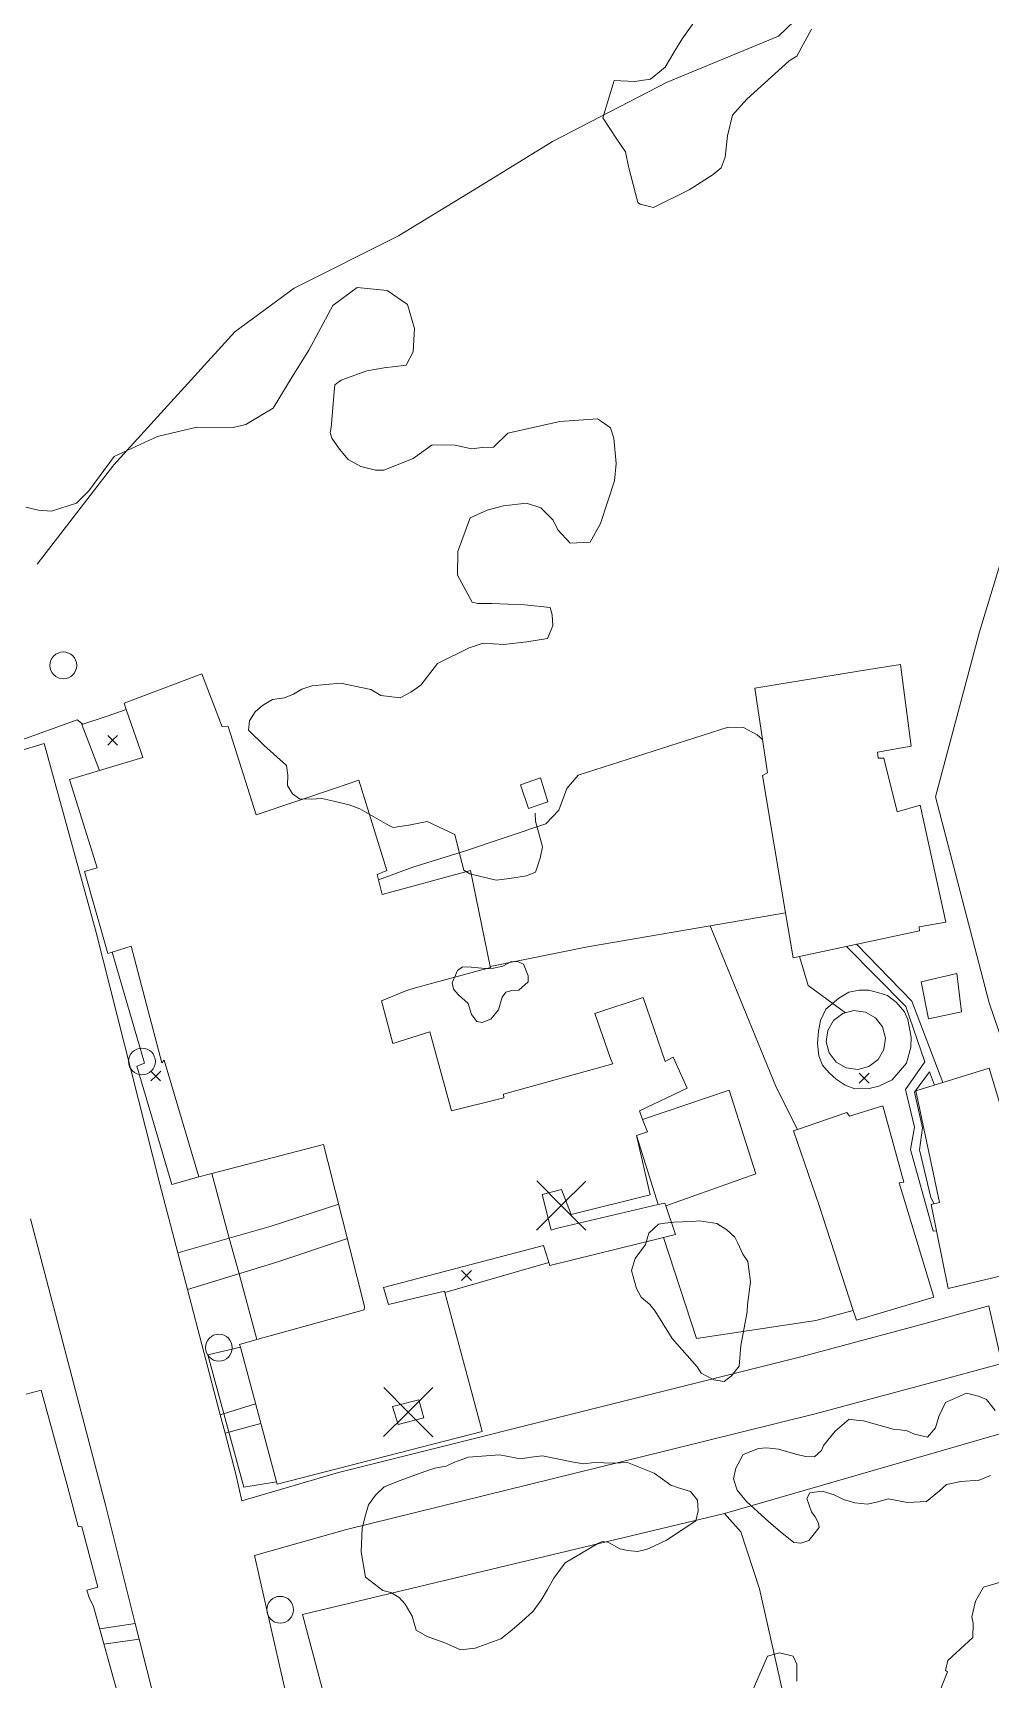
# Model space of a CAD drawing. Header units: metres. Extents: x 4652992 to 4879070, y 2074171 to 2309877.
# Drawn here: x 4653928.7 to 4653983.8, y 2307880.8 to 2307975.5 of the extents above; entities that cross this region are included whole.
import ezdxf

# ---------------------------------------------------------------- set-up
doc = ezdxf.new("R2010")
doc.units = ezdxf.units.M
doc.header["$MEASUREMENT"] = 0
doc.linetypes.add('DGN Style 2', pattern=[66.27138, 39.762828, -26.508552])
doc.linetypes.add('DGN Style 3', pattern=[92.779933, 66.271381, -26.508552])
doc.layers.get('0').update_dxf_attribs({"color": 4, "lineweight": 0})
for name, color, linetype, lineweight in [('Level 1', 2, 'Continuous', 0), ('Level 15', 2, 'Continuous', 0), ('Level 16', 2, 'Continuous', 0), ('Level 18', 5, 'Continuous', 0), ('Level 19', 38, 'DGN Style 3', 0), ('Level 20', 30, 'DGN Style 3', 0), ('Level 30', 5, 'Continuous', 0), ('Level 31', 38, 'Continuous', 0), ('Level 35', 4, 'Continuous', 0), ('Level 37', 3, 'Continuous', 0), ('Level 38', 3, 'Continuous', 0), ('Level 39', 9, 'Continuous', 0), ('Level 40', 1, 'Continuous', 0), ('Level 53', 5, 'Continuous', 0), ('Level 54', 30, 'DGN Style 2', 0), ('Level 61', 4, 'Continuous', 0), ('Level 62', 4, 'Continuous', 0), ('Level 63', 3, 'Continuous', 0)]:
    doc.layers.add(name, color=color, linetype=linetype, lineweight=lineweight)

# ---------------------------------------------------------------- blocks, each defined once
blk = doc.blocks.new('POSTE')
at = {"color": 0, "linetype": 'ByBlock', "lineweight": -2}
blk.add_circle((0, 0), 0.770001, dxfattribs=at)
blk = doc.blocks.new('COTA')
at = {"color": 0, "linetype": 'ByBlock', "lineweight": -2, "ltscale": 10}
for p, q in [((-1.408457, 1.419522), (0, 0)), ((1.419522, 1.408457), (0, 0)), ((0, 0), (-1.419522, -1.408457)), ((0, 0), (1.408457, -1.419522))]:
    blk.add_line(p, q, dxfattribs=at)

msp = doc.modelspace()

# ---------------------------------------------------------------- linework, layer by layer
at = {"layer": 'Level 1'}
msp.add_polyline3d([(4653928.981081, 2307944.966921, 1369), (4653933.378725, 2307950.666689, 1365), (4653940.348086, 2307958.319887, 1361), (4653943.756106, 2307960.826296, 1360), (4653949.752688, 2307963.83948, 1356), (4653954.577517, 2307966.77051, 1353), (4653958.623476, 2307969.273501, 1351), (4653965.208681, 2307972.685122, 1347), (4653971.612673, 2307975.328493, 1343), (4653974.774721, 2307978.370486, 1341), (4653977.867312, 2307982.88489, 1338), (4653980.383486, 2307985.345522, 1335), (4653981.787112, 2307986.980288, 1330), (4653982.575503, 2307989.364077, 1327), (4653984.150088, 2307993.400881, 1325)], dxfattribs=at)
at = {"layer": 'Level 15', "extrusion": (0.2810996168810125, -0.082151417265299, 0.9561559234929474), "elevation": 1119940.727939, "flags": 128}
msp.add_lwpolyline([(3520769.86421, -3651834.15205), (3520770.778004, -3651831.539737), (3520772.238346, -3651830.552977)], dxfattribs=at)
at = {"layer": 'Level 16', "elevation": 1367.869268, "flags": 128}
msp.add_lwpolyline([(4653977.590063, 2307918.344793), (4653977.760957, 2307917.70596), (4653977.672753, 2307917.050809), (4653977.338879, 2307916.479081), (4653976.810164, 2307916.077817), (4653976.1671, 2307915.908106), (4653975.507588, 2307915.995783), (4653974.932033, 2307916.327503), (4653974.528057, 2307916.852762), (4653974.357163, 2307917.491595), (4653974.445367, 2307918.146746), (4653974.779241, 2307918.718474), (4653975.307956, 2307919.119738), (4653975.95102, 2307919.289449), (4653976.610532, 2307919.201772), (4653977.186087, 2307918.870052), (4653977.590063, 2307918.344793)], dxfattribs=at)
at = {"layer": 'Level 18', "color": 30}
for points in [[(4653940.755064, 2307891.093587, 1372.163991), (4653940.403374, 2307892.631476, 1372.189427), (4653939.78607, 2307894.983748, 1372.097371), (4653939.507796, 2307896.044127, 1372.055873), (4653937.61924, 2307903.240582, 1371.774241), (4653937.064759, 2307905.353465, 1371.716277), (4653936.025814, 2307909.312425, 1371.555433), (4653932.361605, 2307923.771714, 1371.067696), (4653929.374562, 2307934.654459, 1370.698444), (4653927.858368, 2307934.196765, 1370.705253), (4653927.595547, 2307934.245487, 1370.692948), (4653927.361809, 2307934.559275, 1370.672762), (4653927.346877, 2307934.590083, 1370.671291)], [(4653935.742001, 2307879.570846, 1372.515767), (4653934.844743, 2307883.145381, 1372.405518), (4653934.619956, 2307884.040896, 1372.36753), (4653932.924463, 2307890.795476, 1372.14532), (4653928.588333, 2307907.318554, 1371.600459)], [(4653952.608698, 2307842.620773, 1374.648521), (4653950.482393, 2307850.926777, 1374.1751), (4653949.551719, 2307854.534975, 1373.9712), (4653946.301355, 2307867.136545, 1373.2629), (4653943.015319, 2307881.209825, 1372.6013), (4653941.475133, 2307887.944832, 1372.2635)]]:
    msp.add_polyline3d(points, dxfattribs=at)
at = {"layer": 'Level 19', "linetype": 'DGN Style 3'}
msp.add_polyline3d([(4653941.475133, 2307887.944832, 1372.263503), (4653946.761033, 2307889.437995, 1371.74881), (4653965.209184, 2307893.996461, 1369.516568), (4653973.723652, 2307896.10403, 1368.367605), (4653980.222872, 2307897.844685, 1367.503701), (4653984.448662, 2307898.993911, 1367.053981), (4653983.70497, 2307902.309833, 1367.076432), (4653979.762539, 2307901.209324, 1367.526355), (4653972.970947, 2307899.40081, 1368.482234), (4653964.621545, 2307897.298582, 1369.443454), (4653946.297689, 2307892.726222, 1371.429008), (4653940.755064, 2307891.093587, 1372.163991)], dxfattribs=at)
at = {"layer": 'Level 20', "linetype": 'Continuous'}
msp.add_polyline3d([(4653948.603202, 2307926.813904, 1370.0159), (4653950.578584, 2307927.534267, 1370.0159), (4653953.550052, 2307928.462056, 1369.8159), (4653958.228919, 2307930.022359, 1369.3159), (4653958.969867, 2307930.812293, 1369.1159), (4653959.430289, 2307932.061716, 1368.9159), (4653960.086465, 2307932.833553, 1368.8159), (4653968.714994, 2307935.596113, 1367.4159), (4653969.608127, 2307935.564488, 1367.3159), (4653970.382834, 2307935.138061, 1367.1159), (4653970.68779, 2307934.884194, 1367.1159)], dxfattribs=at)
at = {"layer": 'Level 30', "color": 1}
for points in [[(4653977.305039, 2307934.154529, 1370.493129), (4653977.335567, 2307933.800482, 1370.493129), (4653977.677266, 2307933.804821, 1371.683128), (4653978.427757, 2307930.709344, 1371.053129), (4653979.755807, 2307931.09509, 1369.513128), (4653981.228762, 2307924.378247, 1369.373128), (4653979.70118, 2307924.10343, 1369.513128), (4653979.712548, 2307923.87649, 1370.983128), (4653972.457364, 2307922.326095, 1370.983128), (4653972.021655, 2307924.905744, 1370.948683), (4653970.686479, 2307932.81076, 1370.843128), (4653970.977847, 2307932.95928, 1371.123128), (4653970.242776, 2307937.83745, 1369.583129), (4653976.439385, 2307938.840157, 1369.513128), (4653978.628846, 2307939.193741, 1369.303129), (4653979.23976, 2307934.500636, 1369.303129), (4653977.305039, 2307934.154529, 1370.493129)], [(4653958.363213, 2307904.937092, 1374.0682), (4653958.095799, 2307905.781202, 1374.2731), (4653948.889046, 2307903.360542, 1375.3231), (4653949.186558, 2307902.385279, 1375.3231), (4653951.499701, 2307902.938695, 1375.0714), (4653952.403502, 2307903.154928, 1374.9731), (4653952.41564, 2307903.109875, 1374.9723), (4653952.42628, 2307903.070294, 1374.9716), (4653953.898043, 2307897.59545, 1374.9017), (4653954.574685, 2307895.078396, 1374.8331), (4653942.775994, 2307892.045128, 1374.8331), (4653942.737764, 2307892.187808, 1374.8306), (4653940.665549, 2307899.921618, 1374.696), (4653940.620367, 2307900.090243, 1374.6931), (4653941.61563, 2307900.365523, 1374.8195), (4653947.785476, 2307902.07204, 1375.6031), (4653947.801774, 2307902.266725, 1374.2031), (4653945.700669, 2307910.6012, 1374.2031), (4653945.446615, 2307911.58677, 1376.5131), (4653939.012902, 2307909.915244, 1376.5131), (4653938.269241, 2307909.722035, 1376.5131), (4653938.265434, 2307909.734834, 1376.5131), (4653936.271075, 2307916.44038, 1376.5131), (4653936.147493, 2307916.274716, 1374.2731), (4653934.388374, 2307922.986754, 1374.0631), (4653933.28533, 2307922.646171, 1373.661722), (4653933.041784, 2307922.570972, 1373.5731), (4653931.694736, 2307927.29564, 1373.5731), (4653932.43, 2307927.493299, 1375.8831), (4653930.833417, 2307932.581783, 1375.8831), (4653932.558915, 2307933.101133, 1376.8283), (4653932.558935, 2307933.101139, 1376.828311), (4653935.050434, 2307933.851044, 1378.1931), (4653934.92043, 2307934.237439, 1374.1331), (4653934.098869, 2307936.596982, 1373.769203), (4653934.098861, 2307936.597003, 1373.7692), (4653933.972299, 2307936.960492, 1373.7131), (4653938.452703, 2307938.65735, 1373.7131), (4653939.613789, 2307935.615851, 1374.1331), (4653939.959566, 2307935.618187, 1376.0931), (4653941.580498, 2307930.550717, 1376.1631), (4653946.131696, 2307932.084911, 1376.2331), (4653947.467458, 2307932.539284, 1373.5031), (4653949.088228, 2307927.345996, 1373.6431), (4653948.525655, 2307927.107811, 1373.6431), (4653948.825017, 2307925.973221, 1373.5031), (4653953.904069, 2307927.353011, 1373.0831), (4653955.033113, 2307921.828418, 1373.0831), (4653955.045034, 2307921.770089, 1373.0831), (4653950.660787, 2307920.570343, 1373.6431), (4653950.174073, 2307920.425153, 1374.8331), (4653948.775032, 2307919.853385, 1376.5131), (4653949.430241, 2307917.387363, 1376.5131), (4653951.551494, 2307918.068418, 1373.3631), (4653952.79912, 2307913.521078, 1374.2731), (4653955.812594, 2307914.262366, 1374.3431), (4653955.798958, 2307914.480247, 1374.2031), (4653962.081506, 2307916.229326, 1373.7831), (4653961.95444, 2307916.526643, 1372.1731), (4653961.052166, 2307919.124513, 1371.9631), (4653963.826353, 2307920.039968, 1371.7531), (4653965.099621, 2307916.365997, 1371.8231), (4653965.556318, 2307916.603812, 1371.8231), (4653966.359513, 2307914.834683, 1371.8231), (4653963.612755, 2307913.517552, 1373.7831), (4653963.797964, 2307913.030331, 1373.7831), (4653964.069617, 2307912.315701, 1373.7831), (4653963.436384, 2307912.096941, 1373.7831), (4653963.432256, 2307912.095515, 1373.7831), (4653964.228231, 2307908.685914, 1372.9431), (4653959.678441, 2307907.561378, 1373.1531), (4653959.129515, 2307908.997003, 1373.7831), (4653958.015302, 2307908.704169, 1373.8531), (4653958.530556, 2307906.662134, 1374.4131), (4653958.8316, 2307906.750255, 1373.7831), (4653964.700511, 2307908.126893, 1373.191), (4653965.075846, 2307908.214933, 1373.1531), (4653965.127482, 2307908.062012, 1373.1531), (4653965.683231, 2307906.416134, 1373.1531), (4653964.991382, 2307906.244835, 1373.2336), (4653958.461141, 2307904.627974, 1373.9931), (4653958.408964, 2307904.792675, 1374.0331), (4653958.363213, 2307904.937092, 1374.0682)], [(4653986.439889, 2307904.520094, 1369.863129), (4653981.363112, 2307903.307039, 1369.863129), (4653980.401162, 2307908.133932, 1370.143129), (4653980.870947, 2307908.251075, 1370.283129), (4653979.509444, 2307914.664231, 1369.513128), (4653983.727123, 2307915.969238, 1369.443129), (4653985.705437, 2307909.410546, 1369.863129), (4653986.439889, 2307904.520094, 1369.863129)], [(4653977.620734, 2307913.818057, 1370.913129), (4653978.81843, 2307909.42935, 1370.913129), (4653978.546894, 2307909.376409, 1371.123128), (4653980.54635, 2307902.805064, 1371.123128), (4653976.09218, 2307901.475469, 1371.053129), (4653975.908804, 2307902.040264, 1371.059113), (4653973.94705, 2307908.082407, 1371.123128), (4653972.473535, 2307912.364144, 1371.053129), (4653972.707871, 2307912.444726, 1371.037119), (4653975.547347, 2307913.421151, 1370.843128), (4653975.698901, 2307913.211465, 1370.843128), (4653977.620734, 2307913.818057, 1370.913129)], [(4653928.347023, 2307897.22435, 1375.086548), (4653929.204656, 2307897.460102, 1375.0431), (4653930.731434, 2307891.859136, 1375.0431), (4653931.337412, 2307889.626567, 1375.0431), (4653931.55128, 2307889.601981, 1377.6331), (4653932.473213, 2307886.132624, 1377.6331), (4653931.830849, 2307885.953399, 1377.8431), (4653931.972738, 2307885.529749, 1377.8431), (4653932.216182, 2307885.014977, 1375.1131), (4653933.668632, 2307879.767481, 1375.2531)], [(4653949.406892, 2307896.516856, 1375.7167), (4653949.740392, 2307895.482563, 1375.7167), (4653951.210494, 2307895.870407, 1375.4167), (4653950.926733, 2307896.910248, 1375.4392), (4653949.406892, 2307896.516856, 1375.7167)]]:
    msp.add_polyline3d(points, dxfattribs=at)
at = {"layer": 'Level 31', "flags": 128}
for points, elevation in [([(4653958.346403, 2307931.290363), (4653957.229724, 2307930.919276), (4653956.77339, 2307932.27218), (4653957.931654, 2307932.668765), (4653958.346403, 2307931.290363)], 1370.315941), ([(4653982.146145, 2307919.21622), (4653980.229922, 2307918.807753), (4653979.814305, 2307920.934066), (4653981.865952, 2307921.425711), (4653982.146145, 2307919.21622)], 1369.373128)]:
    msp.add_lwpolyline(points, dxfattribs=dict(at, elevation=elevation))
at = {"layer": 'Level 35'}
for p, q in [((4653964.700511, 2307908.126893, 1373.049268), (4653963.436384, 2307912.096941, 1373.049268)), ((4653940.026752, 2307906.195309, 1373.399268), (4653939.012902, 2307909.915244, 1373.399268)), ((4653941.61563, 2307900.365523, 1373.399268), (4653940.58474, 2307904.147982, 1373.399268))]:
    msp.add_line(p, q, dxfattribs=at)
at = {"layer": 'Level 35', "elevation": 1373.539268, "flags": 128}
msp.add_lwpolyline([(4653932.558915, 2307933.101133), (4653931.546822, 2307935.742713), (4653931.546879, 2307935.742732), (4653931.598292, 2307935.759943), (4653932.940411, 2307936.209214), (4653934.098861, 2307936.597003)], dxfattribs=at)
at = {"layer": 'Level 35', "extrusion": (0.0848343922063866, -0.3942613567362491, 0.915074373197865), "elevation": -513844.870312, "flags": 128}
msp.add_lwpolyline([(5035303.881634, 1169345.93831), (5035303.881657, 1169345.938311), (5035310.092768, 1169346.403119)], dxfattribs=at)
at = {"layer": 'Level 35'}
for points in [[(4653931.598292, 2307935.759943, 1372.38513), (4653931.598267, 2307935.759961, 1372.385127), (4653931.269153, 2307936.007799, 1372.349268), (4653927.880821, 2307934.776445, 1372.349268), (4653927.548371, 2307934.65563, 1372.349268), (4653927.346877, 2307934.590083, 1372.349268)], [(4653965.127482, 2307908.062012, 1372.199227), (4653970.303189, 2307909.897528, 1371.789268), (4653968.774426, 2307914.709841, 1371.789268), (4653963.797964, 2307913.030331, 1372.054141)]]:
    msp.add_polyline3d(points, dxfattribs=at)
at = {"layer": 'Level 37', "extrusion": (0.1539906848033411, -0.5753072666576671, 0.8033109098752999), "elevation": -609997.194269, "flags": 128}
msp.add_lwpolyline([(5092439.341781, 825086.340354), (5092445.037879, 825085.904902), (5092452.164199, 825085.080125), (5092456.548297, 825084.572723)], dxfattribs=at)
at = {"layer": 'Level 37', "extrusion": (0.6566366739613057, 0.3000325880430486, 0.6919600599176405), "elevation": 3749366.427941, "flags": 128}
msp.add_lwpolyline([(164995.942852, -3591789.445979), (164998.674775, -3591789.29508), (165008.692892, -3591789.878517)], dxfattribs=at)
at = {"layer": 'Level 37', "elevation": 1373.399268, "flags": 128}
msp.add_lwpolyline([(4653942.737764, 2307892.187808), (4653940.865457, 2307891.875249), (4653938.797406, 2307899.485065), (4653940.665549, 2307899.921618)], dxfattribs=at)
at = {"layer": 'Level 37'}
for points in [[(4653968.505752, 2307890.367945, 1373.119268), (4653986.478047, 2307895.562874, 1370.84), (4653992.464212, 2307897.117311, 1369.37), (4653992.054952, 2307901.077194, 1368.39), (4653991.729078, 2307904.789582, 1367.13), (4653988.359247, 2307906.147458, 1367.41), (4653983.729672, 2307919.739776, 1368.32), (4653980.645521, 2307931.584891, 1367.76), (4653983.167814, 2307941.063415, 1365.52), (4653987.893099, 2307956.606249, 1359.99), (4654003.009954, 2307958.713837, 1355.873533), (4654011.604543, 2307957.715518, 1352.303533), (4654016.181108, 2307958.306375, 1352.303533), (4654018.922905, 2307960.098451, 1351.113533), (4654020.540218, 2307952.592234, 1353.003533), (4654021.877481, 2307947.600239, 1353.633533), (4654022.383091, 2307935.973468, 1356.223533), (4654022.879081, 2307924.575606, 1357.89)], [(4653975.908804, 2307902.040264, 1370.560706), (4653973.761787, 2307901.461033, 1370.739268), (4653966.898671, 2307900.43541, 1371.789268), (4653964.991382, 2307906.244835, 1372.273329)], [(4653955.144718, 2307856.263644, 1375.160643), (4653951.816182, 2307855.575466, 1375.499267), (4653948.99562, 2307866.68165, 1375.219267), (4653944.234005, 2307884.548743, 1374.239268), (4653968.505752, 2307890.367945, 1373.119268), (4653969.451551, 2307889.305849, 1373.189267), (4653970.510148, 2307886.03633, 1373.189267), (4653977.309136, 2307855.885632, 1375.149268), (4653984.189291, 2307832.803195, 1376.404189)]]:
    msp.add_polyline3d(points, dxfattribs=at)
at = {"layer": 'Level 38'}
msp.add_line((4653940.58474, 2307904.147982, 1373.399268), (4653940.026752, 2307906.195309, 1373.399268), dxfattribs=at)
at = {"layer": 'Level 40', "color": 3}
for points in [[(4653966.741501, 2307976.123931, 1358.5637), (4653966.069439, 2307975.172587, 1358.5637), (4653965.587812, 2307974.397952, 1358.5637), (4653965.089385, 2307973.553101, 1358.5637), (4653964.257469, 2307972.863019, 1358.5637), (4653963.332863, 2307972.715054, 1358.5637), (4653962.16154, 2307972.775161, 1358.5637), (4653961.500931, 2307970.63272, 1358.5637), (4653962.316818, 2307969.396173, 1358.5637), (4653962.813046, 2307968.682356, 1358.5637), (4653962.978662, 2307967.825595, 1358.5637), (4653963.526318, 2307965.76655, 1360.1637), (4653963.649347, 2307965.662788, 1360.1637), (4653964.418098, 2307965.477288, 1360.1637), (4653966.470168, 2307966.50022, 1361.3637), (4653967.862388, 2307967.375244, 1361.3637), (4653968.31931, 2307967.754372, 1361.3637), (4653968.53948, 2307968.366611, 1361.3637), (4653968.68413, 2307969.588534, 1361.3637), (4653968.968265, 2307970.776767, 1361.3637), (4653969.783105, 2307971.696355, 1360.5637), (4653972.234168, 2307973.916893, 1360.5637), (4653972.66688, 2307974.182414, 1360.5637), (4653973.501185, 2307975.721803, 1358.1637)], [(4653957.611421, 2307930.641953, 1373.2159), (4653957.630809, 2307930.191467, 1373.3637), (4653958.04826, 2307928.697568, 1372.9637), (4653957.896639, 2307928.063494, 1372.9637), (4653957.636257, 2307927.254386, 1372.9637), (4653957.117523, 2307927.043704, 1372.9637), (4653956.140663, 2307926.875967, 1372.9637), (4653955.383922, 2307926.789462, 1372.9637), (4653954.561237, 2307926.987, 1372.9637), (4653953.865087, 2307927.154155, 1372.9637), (4653953.515688, 2307927.372165, 1372.9637), (4653953.302773, 2307928.160927, 1372.9637), (4653952.99531, 2307929.415269, 1373.7637), (4653951.397306, 2307930.160394, 1374.9637), (4653950.344859, 2307929.945156, 1374.9637), (4653949.448816, 2307929.826051, 1374.9637), (4653949.148377, 2307929.965068, 1374.9637), (4653947.535899, 2307930.900656, 1374.5637), (4653946.919444, 2307931.115625, 1374.5637), (4653946.035181, 2307931.32801, 1374.5637), (4653945.340369, 2307931.494893, 1374.5637), (4653944.726459, 2307931.441606, 1374.5637), (4653944.064492, 2307931.466768, 1374.5637), (4653943.6677, 2307931.762811, 1374.5637), (4653943.379482, 2307932.233527, 1374.5637), (4653943.389364, 2307932.833391, 1374.5637), (4653943.320936, 2307933.385153, 1374.5637), (4653942.014278, 2307934.54642, 1373.3637), (4653941.130475, 2307935.422744, 1371.7637), (4653941.188648, 2307935.946414, 1371.7637), (4653941.515828, 2307936.472645, 1371.7637), (4653941.939497, 2307936.841269, 1371.7637), (4653942.509466, 2307937.176099, 1373.3637), (4653943.203042, 2307937.277568, 1373.3637), (4653943.72189, 2307937.488059, 1373.3637), (4653944.192599, 2307937.777148, 1373.3637), (4653944.774702, 2307937.972414, 1373.3637), (4653946.41476, 2307938.114455, 1373.3637), (4653948.162042, 2307937.747224, 1372.1637), (4653948.75034, 2307937.404352, 1372.1637), (4653949.858229, 2307937.272332, 1372.1637), (4653950.471576, 2307937.594924, 1372.1637), (4653951.036712, 2307937.996237, 1372.1637), (4653952.00455, 2307939.240737, 1372.1637), (4653953.829122, 2307940.144828, 1372.1637), (4653954.632423, 2307940.421614, 1372.1637), (4653955.818475, 2307940.337765, 1372.1637), (4653957.128524, 2307940.492618, 1372.1637), (4653958.33033, 2307940.68962, 1370.5637), (4653958.639946, 2307941.42269, 1370.5637), (4653958.586394, 2307942.041236, 1370.5637), (4653958.487189, 2307942.468881, 1370.5637), (4653956.994879, 2307942.62174, 1368.1637), (4653955.130632, 2307942.707921, 1367.3637), (4653954.318836, 2307942.70033, 1367.3637), (4653953.999695, 2307942.777107, 1367.3637), (4653953.15665, 2307944.332583, 1367.3637), (4653953.174511, 2307945.682143, 1366.1637), (4653953.873396, 2307947.619092, 1364.9637), (4653954.859669, 2307948.06044, 1364.9637), (4653955.799841, 2307948.309228, 1364.9637), (4653957.124261, 2307948.465478, 1364.9637), (4653957.941531, 2307948.200843, 1364.9637), (4653958.651335, 2307947.487008, 1364.9637), (4653958.928164, 2307946.945292, 1364.9637), (4653959.622578, 2307946.167334, 1364.9637), (4653960.787939, 2307946.226139, 1364.9637), (4653961.384317, 2307947.304105, 1364.9637), (4653962.174844, 2307949.760378, 1364.9637), (4653962.276946, 2307950.753714, 1364.9637), (4653962.15096, 2307952.209166, 1364.9637), (4653961.95356, 2307952.799624, 1364.9637), (4653961.431052, 2307953.160121, 1365.1115), (4653961.197855, 2307953.321013, 1364.9637), (4653959.034084, 2307953.175896, 1367.7637), (4653956.050085, 2307952.487462, 1369.778), (4653955.212148, 2307951.697071, 1372.3435), (4653954.563687, 2307951.677352, 1372.3435), (4653953.957279, 2307951.588861, 1372.3435), (4653953.016509, 2307951.815439, 1372.3435), (4653951.69101, 2307951.819228, 1369.1435), (4653950.599629, 2307951.032659, 1367.1435), (4653948.908482, 2307950.375937, 1367.1435), (4653948.435401, 2307950.37162, 1367.1435), (4653947.598475, 2307950.573117, 1367.1435), (4653946.870787, 2307950.984758, 1367.1435), (4653946.36395, 2307951.579682, 1367.1435), (4653945.926271, 2307952.217083, 1367.1435), (4653945.825717, 2307952.536862, 1367.1435), (4653945.89257, 2307952.816329, 1367.1435), (4653946.062361, 2307954.876013, 1367.5435), (4653946.10013, 2307955.280459, 1367.5435), (4653946.459142, 2307955.54844, 1367.5435), (4653947.041209, 2307955.762679, 1367.5435), (4653947.942154, 2307956.077306, 1367.5435), (4653948.92785, 2307956.25334, 1367.5435), (4653950.206498, 2307956.416758, 1366.7435), (4653950.596431, 2307957.180283, 1366.3435), (4653950.680837, 2307958.521024, 1366.3435), (4653950.269038, 2307959.887972, 1367.5435), (4653949.107159, 2307960.695803, 1368.3435), (4653947.387198, 2307960.866746, 1369.9435), (4653945.983057, 2307959.840854, 1373.1435), (4653944.600167, 2307957.275714, 1376.7435), (4653943.637789, 2307955.73726, 1379.5435), (4653942.545057, 2307953.943048, 1379.9435), (4653941.934394, 2307953.568302, 1379.9435), (4653940.98443, 2307952.985338, 1379.9435), (4653940.248832, 2307952.814578, 1379.9435), (4653938.161713, 2307952.846423, 1379.1435), (4653935.896341, 2307952.305243, 1377.9435), (4653933.396667, 2307951.151201, 1377.1435), (4653931.939347, 2307949.180784, 1375.9435), (4653931.245335, 2307948.472473, 1375.9435), (4653929.792927, 2307948.00493, 1375.9435), (4653929.050026, 2307948.066934, 1375.9435), (4653928.333501, 2307948.239305, 1375.9435)], [(4653955.722668, 2307920.05402, 1372.215942), (4653955.513018, 2307919.325088, 1372.215942), (4653955.067982, 2307918.794289, 1372.215942), (4653954.561312, 2307918.597041, 1372.215942), (4653954.260444, 2307918.669208, 1372.215942), (4653953.964807, 2307919.058909, 1372.215942), (4653953.763842, 2307919.688761, 1373.315941), (4653953.204564, 2307920.202295, 1373.815941), (4653952.926994, 2307920.516238, 1373.815941), (4653952.840154, 2307920.890435, 1373.815941), (4653953.149377, 2307921.593641, 1373.815941), (4653953.446765, 2307921.804972, 1373.815941), (4653953.937639, 2307921.793193, 1373.815941), (4653954.558544, 2307921.72369, 1373.415942), (4653955.051444, 2307921.693845, 1372.615942), (4653955.763482, 2307921.85062, 1372.215942), (4653956.211277, 2307922.097355, 1372.215942), (4653956.602992, 2307922.109608, 1372.215942), (4653956.954651, 2307921.95438, 1372.215942), (4653957.219584, 2307921.288695, 1372.215942), (4653957.206337, 2307920.937693, 1372.215942), (4653956.669076, 2307920.464495, 1372.215942), (4653956.277364, 2307920.452223, 1372.215942), (4653955.936476, 2307920.356916, 1372.215942), (4653955.722668, 2307920.05402, 1372.215942)], [(4653963.955188, 2307905.843033, 1377.543533), (4653964.150742, 2307906.491862, 1377.943533), (4653964.71558, 2307907.011924, 1377.143533), (4653965.073959, 2307907.056755, 1377.143533), (4653965.565487, 2307907.113245, 1377.143533), (4653966.62085, 2307907.165321, 1377.143533), (4653967.061385, 2307907.190452, 1377.143533), (4653968.067411, 2307907.036519, 1377.143533), (4653968.634594, 2307906.682813, 1377.143533), (4653969.099874, 2307906.266412, 1377.143533), (4653969.277495, 2307905.918939, 1377.143533), (4653969.560394, 2307905.284895, 1377.143533), (4653969.851435, 2307904.866703, 1377.143533), (4653970.006304, 2307903.697094, 1377.143533), (4653969.824297, 2307902.39039, 1377.143533), (4653969.808002, 2307901.958713, 1377.143533), (4653969.449496, 2307900.036443, 1376.343533), (4653969.343997, 2307898.837612, 1375.943533), (4653968.907828, 2307898.287443, 1375.943533), (4653968.479811, 2307897.953502, 1375.943533), (4653967.893559, 2307898.050178, 1375.943533), (4653967.160624, 2307898.443804, 1375.943533), (4653966.941482, 2307898.801742, 1375.943533), (4653965.487156, 2307900.423204, 1377.143533), (4653964.51511, 2307902.008151, 1377.543533), (4653964.214308, 2307902.384943, 1377.543533), (4653963.708097, 2307902.810927, 1377.543533), (4653963.436815, 2307903.311282, 1377.543533), (4653963.160422, 2307904.335349, 1377.543533), (4653963.36887, 2307905.025604, 1377.543533), (4653963.955188, 2307905.843033, 1377.543533)], [(4653971.056138, 2307889.888658, 1374.743533), (4653969.772216, 2307891.063272, 1373.943533), (4653969.229556, 2307891.704818, 1373.943533), (4653969.015165, 2307892.360916, 1373.943533), (4653969.16243, 2307892.977041, 1373.943533), (4653969.581747, 2307893.760704, 1373.943533), (4653970.454098, 2307894.110294, 1373.943533), (4653970.924535, 2307894.137313, 1373.943533), (4653971.603872, 2307894.067827, 1373.943533), (4653972.602699, 2307893.782337, 1373.943533), (4653973.173172, 2307893.645852, 1373.943533), (4653973.676897, 2307893.618374, 1373.943533), (4653974.08922, 2307893.984908, 1373.943533), (4653974.206713, 2307894.282424, 1373.943533), (4653974.866334, 2307895.10146, 1373.943533), (4653975.680402, 2307895.790463, 1373.943533), (4653976.085791, 2307895.739957, 1373.943533), (4653976.49117, 2307895.689452, 1373.943533), (4653978.208559, 2307895.22418, 1373.143533), (4653978.614382, 2307895.173623, 1373.143533), (4653979.020195, 2307895.123066, 1373.143533), (4653979.438338, 2307894.929854, 1373.143533), (4653980.184946, 2307894.751166, 1373.143533), (4653980.639723, 2307895.294253, 1373.143533), (4653980.841523, 2307895.944446, 1373.143533), (4653981.217167, 2307896.739278, 1373.143533), (4653982.416618, 2307897.290288, 1373.143533), (4653983.119188, 2307897.122076, 1373.143533), (4653983.581139, 2307896.918348, 1373.143533), (4653984.080084, 2307896.286707, 1373.143533)], [(4653950.765267, 2307883.660044, 1377.143533), (4653950.549273, 2307884.457571, 1376.743533), (4653950.146549, 2307885.150094, 1376.343533), (4653949.803747, 2307885.537402, 1376.343533), (4653949.307756, 2307885.830401, 1376.343533), (4653948.854652, 2307885.938621, 1376.343533), (4653947.86798, 2307886.711451, 1376.743533), (4653947.607279, 2307888.169256, 1376.743533), (4653947.666069, 2307889.50714, 1376.743533), (4653947.81404, 2307890.125942, 1376.743533), (4653948.032773, 2307890.858661, 1376.743533), (4653948.427752, 2307891.418417, 1376.743533), (4653948.936359, 2307891.907391, 1376.743533), (4653949.846738, 2307892.256699, 1376.743533), (4653951.005104, 2307892.692081, 1376.343533), (4653951.383942, 2307892.819682, 1376.343533), (4653951.85501, 2307892.968861, 1376.343533), (4653952.4908, 2307893.07865, 1376.343533), (4653952.981574, 2307893.310365, 1376.343533), (4653953.790202, 2307893.59696, 1376.343533), (4653955.563175, 2307893.732089, 1375.943533), (4653956.772361, 2307893.506098, 1374.743533), (4653957.543231, 2307893.627887, 1374.743533), (4653958.036775, 2307893.684789, 1374.743533), (4653959.830905, 2307893.320085, 1373.543533), (4653960.419589, 2307893.223114, 1373.543533), (4653961.006538, 2307893.301786, 1373.543533), (4653962.130847, 2307893.251937, 1373.543533), (4653962.922637, 2307893.288878, 1373.943533), (4653964.465761, 2307892.67947, 1375.143533), (4653965.421945, 2307891.985605, 1375.943533), (4653965.865015, 2307891.836007, 1375.943533), (4653966.555119, 2307891.627334, 1375.943533), (4653966.960395, 2307891.137659, 1375.943533), (4653966.986947, 2307890.520354, 1375.943533), (4653966.848808, 2307889.942428, 1375.943533), (4653965.178857, 2307888.833645, 1376.743533), (4653964.443671, 2307888.486317, 1376.743533), (4653964.055502, 2307888.317563, 1376.743533), (4653963.502802, 2307888.188128, 1376.743533), (4653962.94838, 2307888.23346, 1376.743533), (4653962.495921, 2307888.341603, 1376.743533), (4653962.227701, 2307888.492895, 1376.743533), (4653961.804795, 2307888.724753, 1376.743533), (4653961.465854, 2307888.762173, 1376.743533), (4653961.220743, 2307888.646385, 1376.743533), (4653959.343722, 2307887.536929, 1377.143533), (4653958.696087, 2307886.64602, 1377.143533), (4653958.322995, 2307885.994474, 1377.143533), (4653957.959749, 2307885.384132, 1377.143533), (4653957.504403, 2307884.752206, 1377.143533), (4653956.833585, 2307884.128155, 1377.143533), (4653956.18245, 2307883.586518, 1377.143533), (4653955.643105, 2307883.148878, 1377.143533), (4653954.171093, 2307882.628908, 1377.143533), (4653953.320653, 2307882.526946, 1377.143533), (4653952.414059, 2307882.917721, 1377.143533), (4653951.415289, 2307883.286937, 1377.143533), (4653950.765267, 2307883.660044, 1377.143533)], [(4653983.808037, 2307892.543123, 1373.943533), (4653983.143324, 2307892.28363, 1373.943533), (4653982.10489, 2307892.206556, 1373.943533), (4653981.275183, 2307892.033012, 1373.943533), (4653980.863031, 2307891.666534, 1373.943533), (4653980.114101, 2307891.055045, 1373.943533), (4653979.022557, 2307890.996918, 1374.343533), (4653977.916027, 2307891.215128, 1374.343533), (4653977.316354, 2307891.033179, 1374.343533), (4653976.727169, 2307890.895196, 1374.343533), (4653976.00461, 2307890.975053, 1374.343533), (4653975.357396, 2307891.176347, 1374.343533), (4653974.818878, 2307891.444621, 1374.343533), (4653974.127766, 2307891.656421, 1374.343533), (4653973.406907, 2307891.549904, 1374.343533), (4653973.235117, 2307891.219068, 1374.343533), (4653973.516005, 2307890.454532, 1374.343533), (4653973.726576, 2307890.171723, 1374.343533), (4653973.916123, 2307889.800966, 1374.343533), (4653973.951279, 2307889.560112, 1374.343533), (4653973.356909, 2307888.81893, 1374.343533), (4653972.899155, 2307888.649437, 1374.343533), (4653972.493943, 2307888.699831, 1374.343533), (4653971.702045, 2307889.32446, 1375.143533), (4653971.056138, 2307889.888658, 1374.743533)], [(4653980.657068, 2307878.321154, 1375.76368), (4653980.754571, 2307879.81269, 1375.76368), (4653981.334231, 2307881.263635, 1375.36368), (4653981.221494, 2307881.333879, 1375.36368), (4653981.358539, 2307881.907429, 1375.36368), (4653982.79009, 2307883.233212, 1374.56368), (4653982.81274, 2307884.051604, 1374.56368), (4653982.727588, 2307884.418825, 1374.56368), (4653982.943192, 2307885.321168, 1374.56368), (4653983.394318, 2307886.123832, 1374.56368), (4653984.370517, 2307886.410706, 1374.56368)], [(4653970.17112, 2307880.309079, 1376.16368), (4653970.981136, 2307882.152795, 1376.16368), (4653971.67635, 2307882.357106, 1376.16368), (4653972.462495, 2307882.169298, 1376.16368), (4653972.674008, 2307881.702094, 1376.16368), (4653972.672571, 2307880.7302, 1376.16368)]]:
    msp.add_polyline3d(points, dxfattribs=at)
at = {"layer": 'Level 53', "color": 212, "extrusion": (0.0781969094047144, -0.1612438011143177, 0.9838118112534314), "elevation": -6862.426101, "flags": 128}
msp.add_lwpolyline([(5194560.371487, 45328.346266), (5194565.874983, 45327.35932), (5194569.918699, 45326.8022)], dxfattribs=at)
at = {"layer": 'Level 53', "color": 212, "extrusion": (0.0056118338772594, 0.0875967650471104, 0.9961402080399201), "elevation": 229648.462188, "flags": 128}
msp.add_lwpolyline([(-4496864.519384, -2590564.743747), (-4496869.554881, -2590566.651755), (-4496873.508762, -2590568.278372)], dxfattribs=at)
at = {"layer": 'Level 54'}
for p, q in [((4653939.507796, 2307896.044127, 1372.0559), (4653941.534915, 2307896.677018, 1372.3)), ((4653939.78607, 2307894.983748, 1372.0974), (4653941.840406, 2307895.53688, 1372.3)), ((4653934.619956, 2307884.040896, 1372.3675), (4653932.571111, 2307883.732669, 1372.3675)), ((4653934.844743, 2307883.145381, 1372.4055), (4653932.813626, 2307882.856496, 1372.4055))]:
    msp.add_line(p, q, dxfattribs=at)
at = {"layer": 'Level 54', "extrusion": (0.0430452533623525, 0.0419281216888105, 0.9981929366483312), "elevation": 298463.509173, "flags": 128}
msp.add_lwpolyline([(-1594062.036812, -4935169.680021), (-1594057.427289, -4935171.673466), (-1594052.867543, -4935171.673466)], dxfattribs=at)
at = {"layer": 'Level 54', "linetype": 'Continuous'}
for points in [[(4653975.521785, 2307922.980945, 1367.519268), (4653978.937743, 2307919.528076, 1367.519268), (4653980.035513, 2307916.347151, 1367.519268), (4653978.920724, 2307914.751417, 1367.519268), (4653979.43657, 2307912.590442, 1367.659268), (4653979.201199, 2307911.298804, 1367.659268), (4653980.502398, 2307906.598359, 1367.799268), (4653980.701036, 2307906.629219, 1367.799268)], [(4653980.557012, 2307908.172794, 1367.799268), (4653980.379794, 2307908.539087, 1367.799268), (4653979.713426, 2307911.271878, 1367.799268), (4653979.892392, 2307912.55464, 1367.659268), (4653979.428553, 2307914.602248, 1367.659268), (4653980.293583, 2307915.767289, 1367.659268), (4653980.57437, 2307914.993733, 1367.659268)]]:
    msp.add_polyline3d(points, dxfattribs=at)
at = {"layer": 'Level 62', "elevation": 1367.659268, "flags": 128}
msp.add_lwpolyline([(4653978.371031, 2307919.768054), (4653978.866616, 2307919.223259), (4653979.050206, 2307918.775779), (4653979.233967, 2307917.767979), (4653979.229074, 2307917.186459), (4653978.963906, 2307916.263994), (4653978.521081, 2307915.720317), (4653978.155982, 2307915.31486), (4653977.374053, 2307914.94216), (4653976.827066, 2307914.804437), (4653975.994235, 2307914.780106), (4653975.443709, 2307915.001831), (4653974.923566, 2307915.350753), (4653974.51925, 2307915.716723), (4653974.151268, 2307916.141225), (4653973.924462, 2307916.688765), (4653973.848972, 2307917.401736), (4653973.905407, 2307918.105467), (4653974.031211, 2307918.725304), (4653974.341356, 2307919.368137), (4653975.073456, 2307919.999327), (4653975.650031, 2307920.354027), (4653976.255414, 2307920.455245), (4653976.814305, 2307920.455552), (4653977.385058, 2307920.318529), (4653977.882245, 2307920.154343), (4653978.371031, 2307919.768054)], dxfattribs=at)
at = {"layer": 'Level 62'}
msp.add_polyline3d([(4653938.265242, 2307909.734779, 1371.801904), (4653936.729793, 2307909.293913, 1371.801904), (4653934.705198, 2307916.096469, 1371.801904), (4653935.1422, 2307916.257754, 1371.801904), (4653933.285386, 2307922.645979, 1371.33047)], dxfattribs=at)

# ---------------------------------------------------------------- block references
at = {"layer": 'Level 39', "zscale": 0.1}
for p in [(4653959.115243, 2307908.071408, 1375.572607), (4653950.319477, 2307896.197558, 1375.572607)]:
    msp.add_blockref('COTA', p, dxfattribs=at)
at = {"layer": 'Level 61', "zscale": 0.1}
for p in [(4653930.478298, 2307939.143665, 1370.564807), (4653935.003173, 2307916.362546, 1371.789268), (4653939.426806, 2307899.902255, 1372.209268), (4653942.953491, 2307884.82957, 1372.699267)]:
    msp.add_blockref('POSTE', p, dxfattribs=at)
at = {"layer": 'Level 63', "xscale": 0.2, "yscale": 0.2, "zscale": 0.1}
for p in [(4653933.317828, 2307934.832775, 1371.2293), (4653935.796895, 2307915.525874, 1371.635542), (4653976.541469, 2307915.4015, 1367.659268), (4653953.667351, 2307904.05244, 1371.7893)]:
    msp.add_blockref('COTA', p, dxfattribs=at)

doc.saveas('drawing.dxf')
